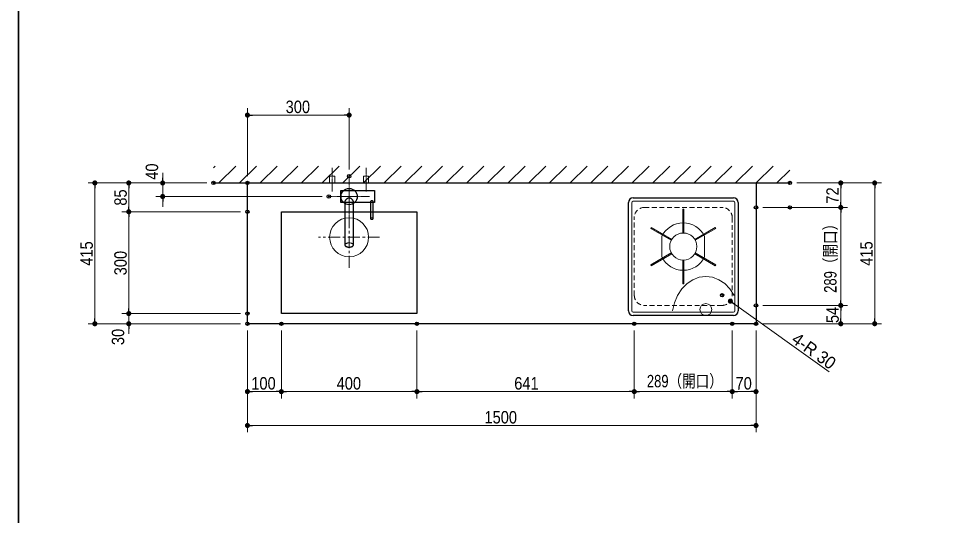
# Model space of a CAD drawing. Units: millimetres, scale not verified. Extents: x -6062 to 6062, y -3045 to 3045.
# Drawn here: x -5788 to -3048, y 0 to 1465 of the extents above; entities that cross this region are included whole.
import ezdxf
from ezdxf.enums import TextEntityAlignment as Align

# ---------------------------------------------------------------- set-up
doc = ezdxf.new("R2010")
doc.units = ezdxf.units.MM
doc.header["$LTSCALE"] = 20
doc.header["$PDMODE"] = 32
doc.header["$PDSIZE"] = 10
doc.linetypes.add('USER1', pattern=[1.11, 0.71, -0.4])
doc.linetypes.add('USER2', pattern=[2.91, 1.76, -0.4, 0.35, -0.4])
for name, color, linetype, lineweight in [('0-0_4給排水', 7, 'Continuous', 15), ('0-1_1図面枠', 7, 'Continuous', 20), ('0-2_5ボウル・キャビネット', 7, 'Continuous', 15), ('0-3_2寸法-2', 7, 'Continuous', 15), ('0-4_0', 7, 'Continuous', 25), ('0-6_2寸法-1', 7, 'Continuous', 15)]:
    doc.layers.add(name, color=color, linetype=linetype, lineweight=lineweight)
doc.layers.add('0-5_Defpoints', color=7, linetype='Continuous')
doc.styles.add('ＭＳ Ｐゴシック', font='')
doc.styles.get('ＭＳ Ｐゴシック').set_extended_font_data('MS PGothic')

# ---------------------------------------------------------------- blocks, each defined once
blk = doc.blocks.new('グループ-10')
at = {"layer": '0-1_1図面枠', "lineweight": 35}
blk.add_lwpolyline([(-80000, 55400), (80000, 55400), (80000, -55400), (-80000, -55400)], close=True, dxfattribs=at)
blk = doc.blocks.new('図面枠')
at = {"layer": '0-1_1図面枠'}
blk.add_blockref('グループ-10', (0, 0), dxfattribs=at)
blk = doc.blocks.new('_Dot')
at = {"layer": '0-4_0'}
blk.add_line((-10, 0), (-20, 0), dxfattribs=at)
for points in [[(0, 0), (-10, 0), (-9.92, 1.25)], [(0, 0), (-9.92, -1.25), (-10, 0)], [(0, 0), (-9.92, 1.25), (-9.69, 2.49)], [(0, 0), (-9.69, -2.49), (-9.92, -1.25)], [(0, 0), (-9.69, 2.49), (-9.3, 3.68)], [(0, 0), (-9.3, -3.68), (-9.69, -2.49)], [(0, 0), (-9.3, 3.68), (-8.76, 4.82)], [(0, 0), (-8.76, -4.82), (-9.3, -3.68)], [(0, 0), (-8.76, 4.82), (-8.09, 5.88)], [(0, 0), (-8.09, -5.88), (-8.76, -4.82)], [(0, 0), (-8.09, 5.88), (-7.29, 6.85)], [(0, 0), (-7.29, -6.85), (-8.09, -5.88)], [(0, 0), (-7.29, 6.85), (-6.37, 7.71)], [(0, 0), (-6.37, -7.71), (-7.29, -6.85)], [(0, 0), (-6.37, 7.71), (-5.36, 8.44)], [(0, 0), (-5.36, -8.44), (-6.37, -7.71)], [(0, 0), (-5.36, 8.44), (-4.26, 9.05)], [(0, 0), (-4.26, -9.05), (-5.36, -8.44)], [(0, 0), (-4.26, 9.05), (-3.09, 9.51)], [(0, 0), (-3.09, -9.51), (-4.26, -9.05)], [(0, 0), (-3.09, 9.51), (-1.87, 9.82)], [(0, 0), (-1.87, -9.82), (-3.09, -9.51)], [(0, 0), (-1.87, 9.82), (-0.63, 9.98)], [(0, 0), (-0.63, -9.98), (-1.87, -9.82)], [(0, 0), (-0.63, 9.98), (0.63, 9.98)], [(0, 0), (0.63, -9.98), (-0.63, -9.98)], [(0, 0), (0.63, 9.98), (1.87, 9.82)], [(0, 0), (1.87, 9.82), (3.09, 9.51)], [(0, 0), (3.09, 9.51), (4.26, 9.05)], [(0, 0), (4.26, 9.05), (5.36, 8.44)], [(0, 0), (5.36, 8.44), (6.37, 7.71)], [(0, 0), (6.37, 7.71), (7.29, 6.85)], [(0, 0), (7.29, 6.85), (8.09, 5.88)], [(0, 0), (8.09, 5.88), (8.76, 4.82)], [(0, 0), (8.76, 4.82), (9.3, 3.68)], [(0, 0), (9.3, 3.68), (9.69, 2.49)], [(0, 0), (9.69, 2.49), (9.92, 1.25)], [(0, 0), (9.92, 1.25), (10, 0)], [(0, 0), (1.87, -9.82), (0.63, -9.98)], [(0, 0), (3.09, -9.51), (1.87, -9.82)], [(0, 0), (4.26, -9.05), (3.09, -9.51)], [(0, 0), (5.36, -8.44), (4.26, -9.05)], [(0, 0), (6.37, -7.71), (5.36, -8.44)], [(0, 0), (7.29, -6.85), (6.37, -7.71)], [(0, 0), (8.09, -5.88), (7.29, -6.85)], [(0, 0), (8.76, -4.82), (8.09, -5.88)], [(0, 0), (9.3, -3.68), (8.76, -4.82)], [(0, 0), (9.69, -2.49), (9.3, -3.68)], [(0, 0), (9.92, -1.25), (9.69, -2.49)], [(0, 0), (10, 0), (9.92, -1.25)]]:
    blk.add_solid(points, dxfattribs=at)
blk = doc.blocks.new('グループ-20')
at = {"layer": '0-2_5ボウル・キャビネット', "lineweight": 30}
for p, q in [((-43750.2, 18720), (-37829.8, 18720)), ((-44030, 12059.8), (-44030, 18440.2)), ((-37550, 18440.2), (-37550, 12059.8)), ((-37829.8, 11780), (-43750.2, 11780))]:
    blk.add_line(p, q, dxfattribs=at)
at = {"layer": '0-2_5ボウル・キャビネット'}
for p, q in [((-43830, 12059.8), (-43830, 18440.2)), ((-43750.2, 18520), (-37829.8, 18520)), ((-37750, 18440.2), (-37750, 12059.8)), ((-42050, 16460.2), (-42050, 15239.8)), ((-39530, 15239.8), (-39530, 16460.2)), ((-37829.8, 11980), (-43750.2, 11980))]:
    blk.add_line(p, q, dxfattribs=at)
for points in [[(-40820, 18050), (-40760, 18050), (-40760, 16650), (-40820, 16650)], [(-41467.8, 16276), (-41497.8, 16224), (-42710.3, 16924), (-42680.3, 16976)], [(-40112.2, 16276), (-40082.2, 16224), (-38869.7, 16924), (-38899.7, 16976)], [(-41467.8, 15424), (-41497.8, 15476), (-42710.3, 14776), (-42680.3, 14724)], [(-40112.2, 15424), (-40082.2, 15476), (-38869.7, 14776), (-38899.7, 14724)], [(-40820, 15050), (-40760, 15050), (-40760, 13650), (-40820, 13650)]]:
    blk.add_lwpolyline(points, close=True, dxfattribs=at)
blk.add_lwpolyline([(-41419.9, 12060.9), (-41306.1, 12533.6), (-41121.3, 12969.3), (-40872.5, 13351.2), (-40569.5, 13664.6), (-40223.7, 13897.4), (-39848.5, 14040.8), (-39458.3, 14089.3), (-39068.2, 14040.8), (-38693, 13897.4), (-38347.2, 13664.6), (-38044.1, 13351.2), (-37795.4, 12969.3)], dxfattribs=at)
for centre, radius in [((-40790, 15850), 800), ((-39458.3, 12140), 350)]:
    blk.add_circle(centre, radius, dxfattribs=at)
at = {"layer": '0-2_5ボウル・キャビネット', "lineweight": 30}
for centre, start, end in [((-43750.2, 18440.2), 90, 180), ((-37829.8, 18440.2), 0, 90), ((-43750.2, 12059.8), 180, 270), ((-37829.8, 12059.8), 270, 0)]:
    blk.add_arc(centre, 279.8, start, end, dxfattribs=at)
at = {"layer": '0-2_5ボウル・キャビネット'}
for centre, radius, start, end in [((-43750.2, 18440.2), 79.8, 90, 180), ((-37829.8, 18440.2), 79.8, 0, 90), ((-40790, 15850), 1400, 90, 154.15807), ((-40790, 15850), 1400, 25.84193, 90), ((-40790, 15850), 1400, 205.84193, 270), ((-40790, 15850), 1400, 270, 334.15807), ((-43750.2, 12059.8), 79.8, 180, 270), ((-37829.8, 12059.8), 79.8, 270, 0)]:
    blk.add_arc(centre, radius, start, end, dxfattribs=at)
blk = doc.blocks.new('グループ-24')
at = {"layer": '0-0_4給排水', "linetype": 'USER2'}
for p, q in [((-60500, 20000), (-60500, 17600)), ((-60500, 20000), (-60500, 17600)), ((-59300, 18800), (-61700, 18800))]:
    blk.add_line(p, q, dxfattribs=at)
at = {"layer": '0-0_4給排水', "lineweight": 30}
blk.add_lwpolyline([(-61000, 19150), (-59000, 19150), (-59000, 18450), (-61000, 18450)], close=True, dxfattribs=at)
for points in [[(-60514.3, 18712.3), (-60527, 18710.9), (-60552, 18705.4), (-60576, 18697), (-60598.8, 18686.1), (-60620.3, 18673.2), (-60640.5, 18658.8), (-60659.3, 18643.3), (-60676.7, 18626.9), (-60692.5, 18609.9), (-60706.8, 18592.6), (-60719.4, 18575.2), (-60730, 18557.9), (-60738.6, 18541.1), (-60744.9, 18525.1), (-60748.7, 18510.1), (-60749.7, 18503.1), (-60750, 18496.5), (-60750, 15942.1), (-60749, 15930.9), (-60745.8, 15919.4), (-60740.3, 15907.7), (-60732.4, 15896.1), (-60722.1, 15884.7), (-60709.2, 15873.7), (-60694.1, 15863.3), (-60676.8, 15853.7), (-60657.6, 15845.1), (-60636.8, 15837.5), (-60614.8, 15831.1), (-60592, 15825.9), (-60568.8, 15821.9), (-60545.5, 15819.2), (-60522.5, 15817.6), (-60500, 15817.1), (-60477.5, 15817.6), (-60454.5, 15819.2), (-60431.2, 15821.9), (-60408, 15825.9), (-60385.2, 15831.1)], [(-60385.2, 15831.1), (-60363.2, 15837.5), (-60342.4, 15845.1), (-60323.2, 15853.7), (-60305.9, 15863.3), (-60290.8, 15873.7), (-60277.9, 15884.7), (-60267.6, 15896.1), (-60259.7, 15907.7), (-60254.2, 15919.4), (-60251, 15930.9), (-60250, 15942.1), (-60250, 18496.9), (-60250.3, 18503.5), (-60251.3, 18510.5), (-60255.2, 18525.4), (-60261.5, 18541.5), (-60270.2, 18558.4), (-60281, 18575.8), (-60293.9, 18593.5), (-60308.4, 18611), (-60324.6, 18628.2), (-60342.4, 18644.8), (-60361.4, 18660.3), (-60382, 18674.7), (-60403.8, 18687.4), (-60426.8, 18698.1), (-60451, 18706.2), (-60476, 18711.3), (-60488.7, 18712.5), (-60501.5, 18712.9), (-60514.3, 18712.3)], [(-59080.3, 17497.4), (-59080, 17501), (-59080, 18496.9), (-59080.4, 18500.9), (-59081.5, 18505), (-59083.5, 18509.2), (-59086.1, 18513.4), (-59089.5, 18517.6), (-59093.6, 18521.6), (-59098.3, 18525.5), (-59103.6, 18529.2), (-59109.4, 18532.7), (-59115.7, 18535.8), (-59122.5, 18538.5), (-59129.6, 18540.7), (-59137.1, 18542.6), (-59144.7, 18543.9), (-59152.5, 18544.7), (-59160.4, 18544.9), (-59168.3, 18544.6), (-59176, 18543.8), (-59183.6, 18542.4), (-59191, 18540.6), (-59198, 18538.3), (-59204.7, 18535.5), (-59211, 18532.5), (-59216.7, 18529.1), (-59222, 18525.4), (-59226.6, 18521.5), (-59230.6, 18517.4), (-59233.9, 18513.3), (-59236.6, 18509.1), (-59238.5, 18504.9), (-59239.6, 18500.8), (-59240, 18496.8), (-59240, 17501), (-59239.7, 17497.4), (-59238.7, 17493.7), (-59236.9, 17490), (-59234.4, 17486.2)], [(-59234.4, 17486.2), (-59231.1, 17482.6), (-59227, 17479.1), (-59222.1, 17475.7), (-59216.6, 17472.7), (-59210.4, 17469.9), (-59203.8, 17467.5), (-59196.7, 17465.4), (-59189.4, 17463.8), (-59182, 17462.5), (-59174.6, 17461.6), (-59167.2, 17461.1), (-59160, 17461), (-59152.8, 17461.1), (-59145.4, 17461.6), (-59138, 17462.5), (-59130.6, 17463.8), (-59123.3, 17465.4), (-59116.2, 17467.5), (-59109.6, 17469.9), (-59103.4, 17472.7), (-59097.9, 17475.7), (-59093, 17479.1), (-59088.9, 17482.6), (-59085.6, 17486.2), (-59083.1, 17490), (-59081.3, 17493.7), (-59080.3, 17497.4)]]:
    blk.add_lwpolyline(points, dxfattribs=at)
at = {"layer": '0-0_4給排水'}
for points in [[(-59080, 17501), (-59080.3, 17504.6), (-59081.3, 17508.2), (-59083.1, 17512), (-59085.6, 17515.7), (-59088.9, 17519.3), (-59093, 17522.9), (-59097.9, 17526.2), (-59103.4, 17529.2), (-59109.6, 17532), (-59116.2, 17534.4), (-59123.3, 17536.5), (-59130.6, 17538.2), (-59138, 17539.4), (-59145.4, 17540.3), (-59152.8, 17540.8), (-59160, 17541), (-59167.2, 17540.8), (-59174.6, 17540.3), (-59182, 17539.4), (-59189.4, 17538.2), (-59196.7, 17536.5), (-59203.8, 17534.4), (-59210.4, 17532), (-59216.6, 17529.2), (-59222.1, 17526.2), (-59227, 17522.9), (-59231.1, 17519.3), (-59234.4, 17515.7), (-59236.9, 17512), (-59238.7, 17508.2), (-59239.7, 17504.6), (-59240, 17501)], [(-60250, 15942.1), (-60251, 15953.3), (-60254.2, 15964.9), (-60259.7, 15976.5), (-60267.6, 15988.1), (-60277.9, 15999.5), (-60290.8, 16010.5), (-60305.9, 16020.9), (-60323.2, 16030.5), (-60342.4, 16039.2), (-60363.2, 16046.7), (-60385.2, 16053.2), (-60408, 16058.3), (-60431.2, 16062.3), (-60454.5, 16065), (-60477.5, 16066.6), (-60500, 16067.1), (-60522.5, 16066.6), (-60545.5, 16065), (-60568.8, 16062.3), (-60592, 16058.3), (-60614.8, 16053.2), (-60636.8, 16046.7), (-60657.6, 16039.2), (-60676.8, 16030.5), (-60694.1, 16020.9), (-60709.2, 16010.5), (-60722.1, 15999.5), (-60732.4, 15988.1), (-60740.3, 15976.5), (-60745.8, 15964.9), (-60749, 15953.3), (-60750, 15942.1)]]:
    blk.add_lwpolyline(points, dxfattribs=at)
at = {"layer": '0-0_4給排水', "lineweight": 30}
blk.add_circle((-60500, 18800), 480, dxfattribs=at)
blk = doc.blocks.new('グループ-25')
at = {"layer": '0-0_4給排水', "linetype": 'USER2'}
for p, q in [((-61500, 19100), (-61500, 20500)), ((-59500, 19100), (-59500, 20500))]:
    blk.add_line(p, q, dxfattribs=at)
at = {"layer": '0-0_4給排水'}
for points in [[(-61650, 19600), (-61650, 20000), (-61350, 20000), (-61350, 19600)], [(-59650, 19600), (-59650, 20000), (-59350, 20000), (-59350, 19600)]]:
    blk.add_lwpolyline(points, dxfattribs=at)
blk.add_blockref('グループ-24', (0, 0), dxfattribs=at)

msp = doc.modelspace()

# ---------------------------------------------------------------- linework, layer by layer
at = {"layer": '0-2_5ボウル・キャビネット'}
for p, q in [((-5212.5, 1025.08), (-5207.58, 1030)), ((-5196.62, 980), (-5146.62, 1030)), ((-5135.66, 980), (-5085.66, 1030)), ((-5074.7, 980), (-5024.7, 1030)), ((-5013.74, 980), (-4963.74, 1030)), ((-4952.78, 980), (-4902.78, 1030)), ((-4891.82, 980), (-4841.82, 1030)), ((-4830.86, 980), (-4780.86, 1030)), ((-4769.9, 980), (-4719.9, 1030)), ((-4708.94, 980), (-4658.94, 1030)), ((-4647.98, 980), (-4597.98, 1030)), ((-4587.02, 980), (-4537.02, 1030)), ((-4526.06, 980), (-4476.06, 1030)), ((-4465.1, 980), (-4415.1, 1030)), ((-4404.14, 980), (-4354.14, 1030)), ((-4343.18, 980), (-4293.18, 1030)), ((-4282.22, 980), (-4232.22, 1030)), ((-4221.26, 980), (-4171.26, 1030)), ((-4160.3, 980), (-4110.3, 1030)), ((-4099.34, 980), (-4049.34, 1030)), ((-4038.38, 980), (-3988.38, 1030)), ((-3977.42, 980), (-3927.42, 1030)), ((-3916.46, 980), (-3866.46, 1030)), ((-3855.5, 980), (-3805.5, 1030)), ((-3794.54, 980), (-3744.54, 1030)), ((-3733.58, 980), (-3683.58, 1030)), ((-3672.62, 980), (-3622.62, 1030)), ((-3611.66, 980), (-3561.66, 1030)), ((-3550.7, 980), (-3512.5, 1018.2))]:
    msp.add_line(p, q, dxfattribs=at)
at = {"layer": '0-2_5ボウル・キャビネット', "lineweight": 30}
msp.add_line((-5212.5, 980), (-3512.5, 980), dxfattribs=at)
at = {"layer": '0-2_5ボウル・キャビネット', "linetype": 'USER2'}
for p, q in [((-4812.5, 730), (-4812.5, 910)), ((-4722.5, 820), (-4902.5, 820))]:
    msp.add_line(p, q, dxfattribs=at)
at = {"layer": '0-2_5ボウル・キャビネット', "linetype": 'USER1'}
for p, q in [((-3941.5, 908), (-3712.5, 908)), ((-3971.5, 649), (-3971.5, 878)), ((-3682.5, 878), (-3682.5, 649)), ((-3712.5, 619), (-3941.5, 619))]:
    msp.add_line(p, q, dxfattribs=at)
at = {"layer": '0-2_5ボウル・キャビネット', "lineweight": 30}
for points in [[(-5112.5, 980), (-3612.5, 980), (-3612.5, 565), (-5112.5, 565)], [(-5012.5, 895), (-4612.5, 895), (-4612.5, 595), (-5012.5, 595)]]:
    msp.add_lwpolyline(points, close=True, dxfattribs=at)
at = {"layer": '0-2_5ボウル・キャビネット'}
msp.add_circle((-4812.5, 820), 57.5, dxfattribs=at)
at = {"layer": '0-2_5ボウル・キャビネット', "linetype": 'USER1'}
for centre, start, end in [((-3941.5, 878), 90, 180), ((-3712.5, 878), 0, 90), ((-3941.5, 649), 180, 270), ((-3712.5, 649), 270, 0)]:
    msp.add_arc(centre, 30, start, end, dxfattribs=at)
at = {"layer": '0-3_2寸法-2'}
for p, q in [((-5362.5, 995.01), (-5362.5, 1010.01)), ((-5232.5, 980), (-5382.5, 980)), ((-5362.5, 940), (-5362.5, 980)), ((-4892.5, 940), (-5382.5, 940)), ((-5362.5, 924.99), (-5362.5, 909.99)), ((-5462.5, 610.01), (-5462.5, 625.01)), ((-3675.92, 622.78), (-3396.94, 422.86)), ((-5132.5, 595), (-5482.5, 595)), ((-5462.5, 565), (-5462.5, 595)), ((-5132.5, 565), (-5482.5, 565)), ((-5462.5, 549.99), (-5462.5, 534.99))]:
    msp.add_line(p, q, dxfattribs=at)
at = {"layer": '0-5_Defpoints'}
for p in [(-5112.5, 1180), (-4812.5, 1000), (-5562.5, 980), (-5462.5, 980), (-5462.5, 980), (-5362.5, 980), (-5212.5, 980), (-5112.5, 980), (-3512.5, 980), (-3362.5, 980), (-3362.5, 980), (-3262.5, 980), (-4872.5, 940), (-3612.5, 908), (-3512.5, 908), (-5112.5, 895), (-3712.5, 649), (-3688.12, 631.52), (-3612.5, 619), (-3362.5, 619), (-5462.5, 595), (-5112.5, 595), (-5462.5, 565), (-5112.5, 565), (-5012.5, 565), (-4612.5, 565), (-3971.5, 565), (-3971.5, 565), (-3682.5, 565), (-3612.5, 565), (-3612.5, 565), (-3362.5, 565), (-5112.5, 365), (-4612.5, 365), (-4612.5, 365), (-3682.5, 365), (-3612.5, 365), (-3612.5, 265)]:
    msp.add_point(p, dxfattribs=at)
at = {"layer": '0-6_2寸法-1'}
for p, q in [((-5112.5, 1000), (-5112.5, 1200)), ((-4827.51, 1180), (-5097.49, 1180)), ((-4812.5, 1020), (-4812.5, 1200)), ((-5482.5, 980), (-5582.5, 980)), ((-5562.5, 580.01), (-5562.5, 964.99)), ((-5232.5, 980), (-5482.5, 980)), ((-5462.5, 910.01), (-5462.5, 964.99)), ((-3492.5, 980), (-3342.5, 980)), ((-3362.5, 923.01), (-3362.5, 964.99)), ((-3342.5, 980), (-3242.5, 980)), ((-3262.5, 580.01), (-3262.5, 964.99)), ((-3592.5, 908), (-3342.5, 908)), ((-3492.5, 908), (-3342.5, 908)), ((-5132.5, 895), (-5482.5, 895)), ((-5132.5, 895), (-5482.5, 895)), ((-5462.5, 879.99), (-5462.5, 610.01)), ((-3362.5, 892.99), (-3362.5, 634.01)), ((-3592.5, 619), (-3342.5, 619)), ((-3592.5, 619), (-3342.5, 619)), ((-3362.5, 580.01), (-3362.5, 603.99)), ((-5132.5, 595), (-5482.5, 595)), ((-5482.5, 565), (-5582.5, 565)), ((-3592.5, 565), (-3342.5, 565)), ((-3342.5, 565), (-3242.5, 565)), ((-5112.5, 545), (-5112.5, 345)), ((-5012.5, 545), (-5012.5, 345)), ((-5012.5, 545), (-5012.5, 345)), ((-4612.5, 545), (-4612.5, 345)), ((-4612.5, 545), (-4612.5, 345)), ((-3971.5, 545), (-3971.5, 345)), ((-3971.5, 545), (-3971.5, 345)), ((-3682.5, 545), (-3682.5, 345)), ((-3682.5, 545), (-3682.5, 345)), ((-3612.5, 545), (-3612.5, 345)), ((-5027.51, 365), (-5097.49, 365)), ((-4997.49, 365), (-4627.51, 365)), ((-3986.51, 365), (-4597.49, 365)), ((-3956.49, 365), (-3697.51, 365)), ((-3627.51, 365), (-3667.49, 365)), ((-5112.5, 345), (-5112.5, 245)), ((-3612.5, 345), (-3612.5, 245)), ((-5097.49, 265), (-3627.51, 265))]:
    msp.add_line(p, q, dxfattribs=at)

# ---------------------------------------------------------------- block references
at = {"layer": '0-0_4給排水', "xscale": 0.05, "yscale": 0.05}
msp.add_blockref('グループ-25', (-1787.5, 0), dxfattribs=at)
at = {"layer": '0-1_1図面枠', "xscale": 0.05, "yscale": 0.05}
msp.add_blockref('図面枠', (-1787.5, 0), dxfattribs=at)
at = {"layer": '0-2_5ボウル・キャビネット', "xscale": 0.05, "yscale": 0.05}
msp.add_blockref('グループ-20', (-1787.5, 0), dxfattribs=at)
at = {"layer": '0-3_2寸法-2', "xscale": 0.7503418, "yscale": 0.7503418}
for p, rotation in [((-5362.5, 980), 270), ((-5362.5, 940), 90), ((-3688.12, 631.52), 144.37301), ((-5462.5, 595), 270), ((-5462.5, 565), 90)]:
    msp.add_blockref('_Dot', p, dxfattribs=dict(at, rotation=rotation))
at = {"layer": '0-6_2寸法-1', "xscale": 0.7503418, "yscale": 0.7503418}
for p, rotation in [((-5112.5, 1180), 180), ((-5562.5, 980), 90), ((-5462.5, 980), 90), ((-3362.5, 980), 90), ((-3262.5, 980), 90), ((-5462.5, 895), 270), ((-3362.5, 908), 270), ((-3362.5, 908), 90), ((-5462.5, 895), 90), ((-3362.5, 619), 270), ((-5462.5, 595), 270), ((-3362.5, 619), 90), ((-5562.5, 565), 270), ((-3362.5, 565), 270), ((-3262.5, 565), 270), ((-5112.5, 365), 180), ((-5012.5, 365), 180), ((-4612.5, 365), 180), ((-3971.5, 365), 180), ((-3682.5, 365), 180), ((-5112.5, 265), 180)]:
    msp.add_blockref('_Dot', p, dxfattribs=dict(at, rotation=rotation))
for p in [(-4812.5, 1180), (-5012.5, 365), (-4612.5, 365), (-3971.5, 365), (-3682.5, 365), (-3612.5, 365), (-3612.5, 265)]:
    msp.add_blockref('_Dot', p, dxfattribs=at)

# ---------------------------------------------------------------- texts
at = {"layer": '0-3_2寸法-2', "style": 'ＭＳ Ｐゴシック', "width": 0.9}
for s, p in [('40', (-5364.98, 989.41)), ('30', (-5464.98, 502.02))]:
    msp.add_text(s, height=36.66, rotation=90, dxfattribs=at).set_placement(p, align=Align.BOTTOM_LEFT)
at = {"layer": '0-3_2寸法-2', "style": 'ＭＳ Ｐゴシック'}
msp.add_text('4-R 30', height=36.66, rotation=324.373, dxfattribs=at).set_placement((-3517.2, 502.94), align=Align.BOTTOM_LEFT)
at = {"layer": '0-6_2寸法-1', "style": 'ＭＳ Ｐゴシック'}
for s, width, p in [('300', 0.9, (-4999.78, 1175.04)), ('289（開口）', 0.8, (-3934.4, 366.58)), ('100', 0.9, (-5101.11, 360.04)), ('400', 0.9, (-4849.39, 360.04)), ('641', 0.9, (-4325.62, 360.04)), ('70', 0.9, (-3672.87, 360.04)), ('1500', 0.9, (-4413.41, 260.04))]:
    msp.add_text(s, height=36.66, dxfattribs=dict(at, width=width)).set_placement(p, align=Align.BOTTOM_LEFT)
for s, width, p in [('85', 0.9, (-5457.44, 913.01)), ('72', 0.9, (-3357.44, 919.02)), ('289（開口）', 0.8, (-3364.08, 656.1)), ('415', 0.9, (-5557.54, 736)), ('415', 0.9, (-3257.54, 736)), ('300', 0.9, (-5457.54, 707.72)), ('54', 0.9, (-3357.44, 566.92))]:
    msp.add_text(s, height=36.66, rotation=90, dxfattribs=dict(at, width=width)).set_placement(p, align=Align.BOTTOM_LEFT)

doc.saveas('drawing.dxf')
